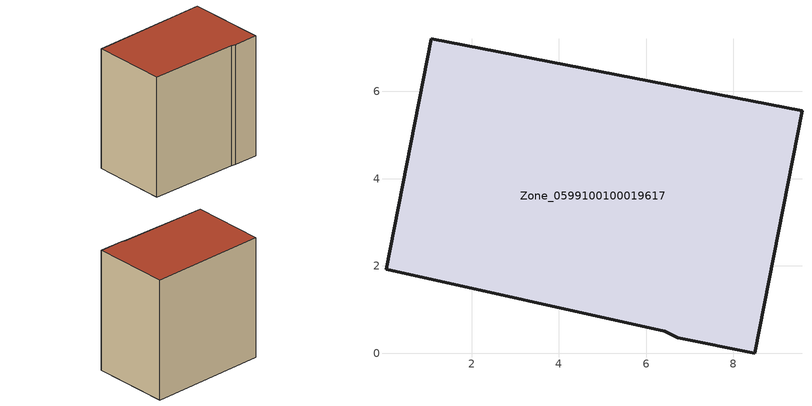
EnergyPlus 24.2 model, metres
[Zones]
Zone_0599100100019617
 floor ground (C_G): 6.43,0.51 0.05,1.93 1.08,7.21 9.58,5.55 8.5,0 6.73,0.35 z0
 wall outside (C_F): 9.58,5.55 1.08,7.21 0.05,1.93 6.43,0.51 6.73,0.35 8.5,0 9.58,5.55 z0:8.97
 roof outside (C_R): 0.05,1.93 6.43,0.51 6.73,0.35 8.5,0 9.58,5.55 1.08,7.21 z8.97
[BUILDING]
Pand.0599100100019617: North Axis=0; Terrain=City; Loads Convergence Tolerance Value=0.04; Temperature Convergence Tolerance Value=0.4; Solar Distribution=FullExterior; Maximum Number of Warmup Days=25; Minimum Number of Warmup Days=1
[Site:Location]
Rotterdam.The.Hague.AP_ZH_NLD Design_Conditions: Latitude=51.96; Longitude=4.45; Time Zone=1; Elevation=-4.5
[SITE:GROUNDTEMPERATURE:BUILDINGSURFACE]
18, 18, 18, 18, 18, 18, 18, 18, 18, 18, 18, 18
[MATERIAL] Thermal Absorptance=0.9; Solar Absorptance=0.7; Visible Absorptance=0.7
Name | Roughness | Thickness | Conductivity | Density | Specific Heat
G.TC.2015-2018 | MediumSmooth | 0.15 | 0.0428571 | 540 | 1210
F.TC.2015-2018 | Rough | 0.3 | 0.0666667 | 1920 | 840
R.TC.2015-2018 | MediumRough | 0.2 | 0.0333333 | 1500 | 1000
[CONSTRUCTION]
C_G: G.TC.2015-2018
C_F: F.TC.2015-2018
C_R: R.TC.2015-2018
[ZONE]
Zone_0599100100019617: Type=1; Multiplier=1; Ceiling Height=Autocalculate; Volume=Autocalculate; Floor Area=autocalculate; Part of Total Floor Area=Yes
[ZONEINFILTRATION:DESIGNFLOWRATE]
Infil_Zone_0599100100019617: Zone or ZoneList or Space or SpaceList=Zone_0599100100019617; Schedule=AlwaysOn; Design Flow Rate Calculation Method=Flow/Area; Flow Rate per Floor Area=0.0015; Constant Term Coefficient=1; Temperature Term Coefficient=0; Velocity Term Coefficient=0; Velocity Squared Term Coefficient=0
[HVACTEMPLATE:ZONE:IDEALLOADSAIRSYSTEM]
Zone_0599100100019617: Maximum Heating Supply Air Temperature=50; Minimum Cooling Supply Air Temperature=13; Maximum Heating Supply Air Humidity Ratio=0.0156; Minimum Cooling Supply Air Humidity Ratio=0.0077; Heating Limit=NoLimit; Cooling Limit=NoLimit; Dehumidification Control Type=ConstantSensibleHeatRatio; Cooling Sensible Heat Ratio=0.7; Dehumidification Setpoint=60; Humidification Control Type=None; Humidification Setpoint=30; Outdoor Air Method=None; Outdoor Air Flow Rate per Person=0.00944; Outdoor Air Flow Rate per Zone Floor Area=0; Outdoor Air Flow Rate per Zone=0; Demand Controlled Ventilation Type=None; Outdoor Air Economizer Type=NoEconomizer; Heat Recovery Type=None; Sensible Heat Recovery Effectiveness=0.7; Latent Heat Recovery Effectiveness=0.65
[ZONECONTROL:THERMOSTAT]
ThermostatControl_Zone_0599100100019617: Zone or ZoneList=Zone_0599100100019617; Control Type Schedule=DualSetpointControlType; Control 1=Thermostat_Zone_0599100100019617; Temperature Difference Between Cutout And Setpoint=0
[THERMOSTATSETPOINT:DUALSETPOINT]
Thermostat_Zone_0599100100019617: Heating Setpoint Temperature Schedule=HeatingSetpoint_Zone_0599100100019617; Cooling Setpoint Temperature Schedule=CoolingSetpoint_Zone_0599100100019617
[SCHEDULE:COMPACT]
HeatingSetpoint_Zone_0599100100019617: Through: 12/31, For: AllDays, Until: 24:00, 21
CoolingSetpoint_Zone_0599100100019617: Through: 12/31, For: AllDays, Until: 24:00, 24
DualSetpointControlType: Through: 12/31, For: AllDays, Until: 24:00, 4
AlwaysOn: Through: 12/31, For: AllDays, Until: 24:00, 1
